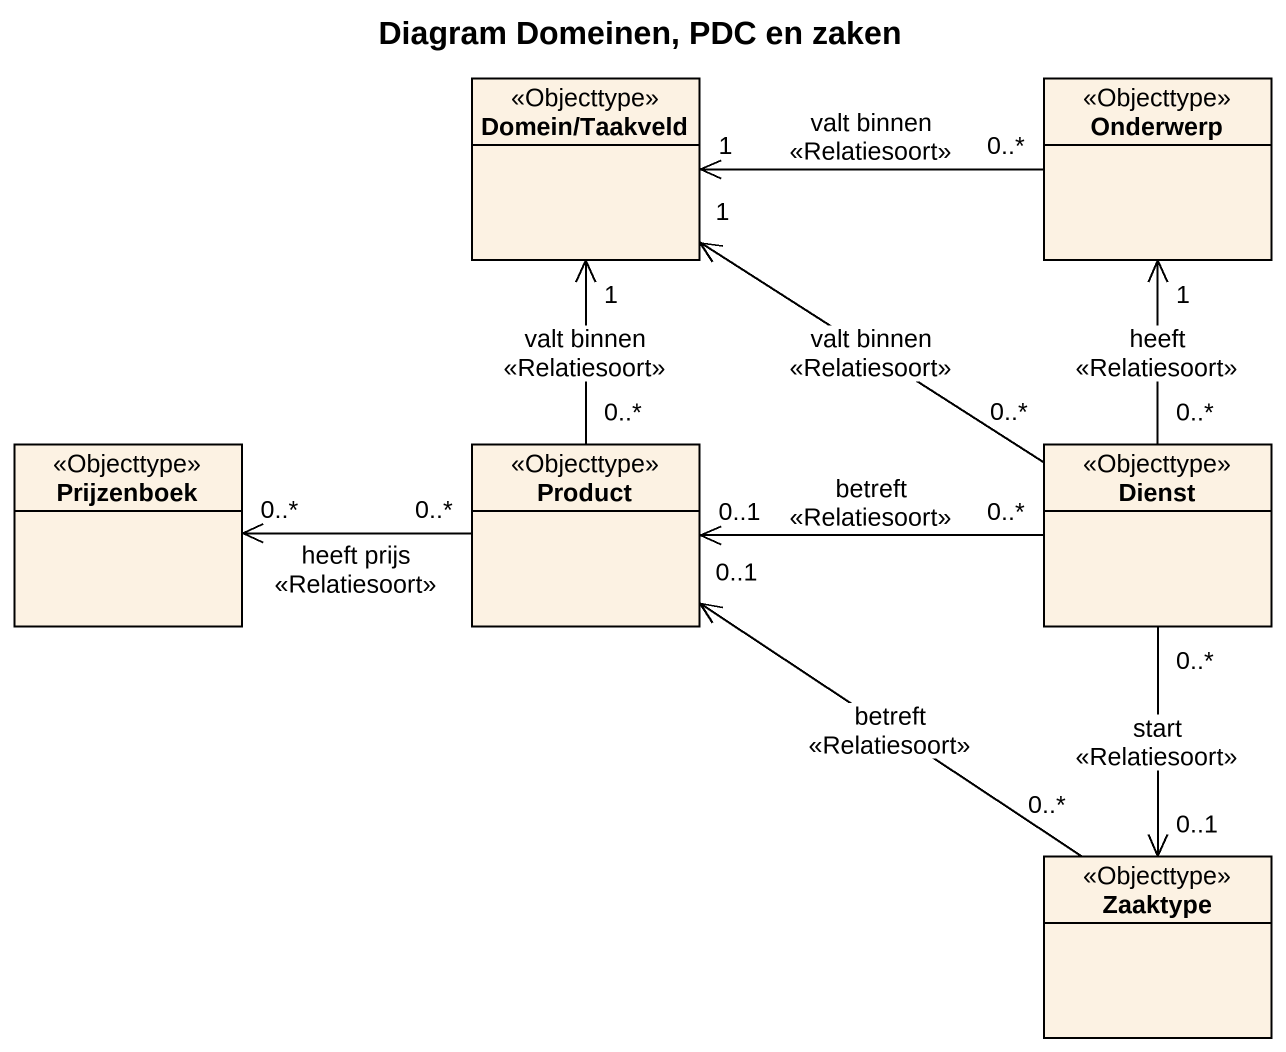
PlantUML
@startuml
title Diagram Domeinen, PDC en zaken
hide circle
hide empty members
class "Domein/Taakveld" as Domein_Taakveld <<Objecttype>>
class Onderwerp <<Objecttype>>
class Prijzenboek <<Objecttype>>
class Product <<Objecttype>>
class Dienst <<Objecttype>>
class Zaaktype <<Objecttype>>
Domein_Taakveld "1" <-right- "0..*" Onderwerp : valt binnen\n<<Relatiesoort>>
Domein_Taakveld "1" <-- "0..*" Product : valt binnen\n<<Relatiesoort>>
Prijzenboek "0..*" <-right- "0..*" Product : heeft prijs\n<<Relatiesoort>>
Product "0..1" <-- "0..*" Zaaktype : betreft\n<<Relatiesoort>>
Dienst "0..*" -up-> "1" Domein_Taakveld : valt binnen\n<<Relatiesoort>>
Dienst "0..*" -up-> "1" Onderwerp : heeft\n<<Relatiesoort>>
Dienst "0..*" -left-> "0..1" Product : betreft\n<<Relatiesoort>>
Dienst "0..*" --> "0..1" Zaaktype : start\n<<Relatiesoort>>
@enduml
